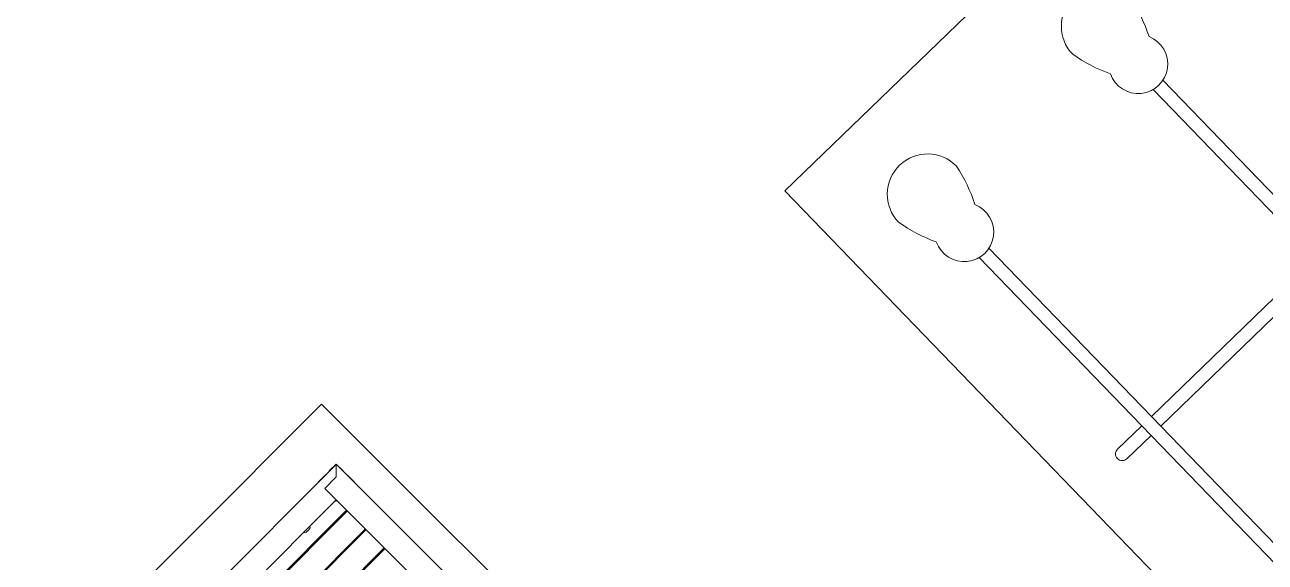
# Model space of a CAD drawing. Header units: metres. Extents: x 859577 to 860336, y 1645916 to 1646650.
# Drawn here: x 859961.124 to 859965.738, y 1646438.328 to 1646440.326 of the extents above; entities that cross this region are included whole.
import ezdxf

# ---------------------------------------------------------------- set-up
doc = ezdxf.new("R2010")
doc.units = ezdxf.units.M
doc.layers.add('A-ACCESORIOS', color=30, linetype='Continuous', lineweight=20)
doc.layers.add('PISO', color=31, linetype='Continuous', lineweight=15)

# ---------------------------------------------------------------- blocks, each defined once
blk = doc.blocks.new('vr10-13')
at = {"layer": 'A-ACCESORIOS', "linetype": 'Continuous', "lineweight": 0}
for p, q in [((-0.0499, 1.1651), (-0.0499, 1.2016)), ((-0.0499, 1.2016), (-0.0134, 1.2016)), ((-0.0409, 1.2006), (0.8361, 1.2006)), ((0.0086, 1.2016), (0.0451, 1.2016)), ((0.0451, 1.2016), (0.0451, 1.2006)), ((-0.0489, 1.1926), (-0.0489, 0.3156)), ((-0.0159, 1.1676), (-0.0466, 1.1983)), ((-0.0159, 1.1676), (-0.0466, 1.1983)), ((-0.0159, 1.1676), (-0.0159, 1.1076)), ((-0.0159, 1.1076), (-0.0159, 1.1676)), ((-0.0499, 1.1066), (-0.0499, 1.1431)), ((-0.0159, 1.1076), (0.0441, 1.1076)), ((0.8111, 1.1076), (-0.0159, 1.1076)), ((0.0441, 0.4006), (0.0441, 1.1076)), ((0.0451, 1.1076), (0.0451, 1.1066)), ((0.0466, 1.1041), (0.0466, 1.1076)), ((0.0476, 1.1076), (0.0476, 1.1041)), ((0.0986, 1.1076), (0.0986, 0.4006)), ((0.1026, 1.1076), (0.1026, 0.4006)), ((0.1976, 1.1076), (0.1976, 0.4006)), ((0.2016, 1.1076), (0.2016, 0.4006)), ((0.2966, 1.1076), (0.2966, 0.4006)), ((0.3006, 1.1076), (0.3006, 0.4006)), ((-0.0489, 1.1066), (-0.0499, 1.1066)), ((0.0451, 1.1066), (0.0441, 1.1066)), ((0.0476, 1.1041), (0.0441, 1.1041)), ((0.1026, 1.0997), (0.0986, 1.0997)), ((0.2016, 1.0997), (0.1976, 1.0997)), ((0.3006, 1.0997), (0.2966, 1.0997)), ((0.0507, 0.9557), (0.0507, 0.9492)), ((0.0507, 0.9492), (0.0507, 0.9483))]:
    blk.add_line(p, q, dxfattribs=at)
for centre, radius, start, end in [((-0.0409, 1.1926), 0.008, 90, 135), ((-0.0134, 1.1936), 0.008, 61.045, 90), ((0.0086, 1.1936), 0.008, 90, 118.955), ((-0.0419, 1.1651), 0.008, 180, 208.955), ((-0.0409, 1.1926), 0.008, 135, 180), ((-0.0419, 1.1431), 0.008, 151.045, 180), ((0.0436, 0.9612), 0.0068, 6.7563, 85.7833), ((0.0436, 0.9428), 0.0068, 274.2167, 353.2437), ((-0.003, 0.9557), 0.0537, 0, 6.7563), ((-0.003, 0.9483), 0.0537, 353.2437, 0)]:
    blk.add_arc(centre, radius, start, end, dxfattribs=at)
blk = doc.blocks.new('A$C7D6054D0')
for points in [[(0, 0.95), (0, 1.125, 0.414214), (-0.025, 1.15), (-0.025, 1.15, 0.414214), (-0.05, 1.125), (-0.05, 0.95)], [(-0.05, -0.95), (-0.05, -1.075, 0.414214), (-0.025, -1.1), (-0.025, -1.1, 0.414214), (0, -1.075), (0, -0.95)]]:
    blk.add_lwpolyline(points, format="xyb")
for points in [[(0.8198, 0.95), (-0.9199, 0.95)], [(-0.9199, 0.9), (0.8198, 0.9)], [(-0.05, 0.9), (-0.05, 0)], [(0, 0), (0, 0.9)], [(0.8198, 0), (-0.9199, 0)], [(-0.9199, -0.05), (0.8198, -0.05)], [(-0.05, -0.05), (-0.05, -0.9)], [(0, -0.9), (0, -0.05)], [(0.8198, -0.9), (-0.9199, -0.9)], [(-0.9199, -0.95), (0.8198, -0.95)]]:
    blk.add_lwpolyline(points)
for points in [[(1.2723, 0.925), (1.2723, 0.925)], [(1.2723, -0.025), (1.2723, -0.025)], [(1.2723, -0.925), (1.2723, -0.925)]]:
    blk.add_lwpolyline(points, close=True)
for centre, radius, start, end in [((-1.2223, 0.925), 0.15, 90, 270), ((-1.3381, 0.4777), 0.6084, 64.0989, 79.0312), ((1.2381, 0.4777), 0.6084, 100.9688, 115.9011), ((1.1223, 0.925), 0.15, 270, 90), ((-1.0268, 0.925), 0.1099, 245.5368, 114.4632), ((0.9268, 0.925), 0.1099, 65.5368, 294.4632), ((-1.3381, 1.3723), 0.6084, 280.9688, 295.9011), ((1.2381, 1.3723), 0.6084, 244.0989, 259.0312), ((-1.2223, -0.025), 0.15, 90, 270), ((-1.3381, -0.4723), 0.6084, 64.0989, 79.0312), ((1.2381, -0.4723), 0.6084, 100.9688, 115.9011), ((1.1223, -0.025), 0.15, 270, 90), ((-1.0268, -0.025), 0.1099, 245.5368, 114.4632), ((0.9268, -0.025), 0.1099, 65.5368, 294.4632), ((-1.3381, 0.4223), 0.6084, 280.9688, 295.9011), ((1.2381, 0.4223), 0.6084, 244.0989, 259.0312), ((-1.2223, -0.925), 0.15, 90, 270), ((-1.3381, -1.3723), 0.6084, 64.0989, 79.0312), ((1.2381, -1.3723), 0.6084, 100.9688, 115.9011), ((1.1223, -0.925), 0.15, 270, 90), ((-1.0268, -0.925), 0.1099, 245.5368, 114.4632), ((0.9268, -0.925), 0.1099, 65.5368, 294.4632), ((-1.3381, -0.4777), 0.6084, 280.9688, 295.9011), ((1.2381, -0.4777), 0.6084, 244.0989, 259.0312)]:
    blk.add_arc(centre, radius, start, end)
blk = doc.blocks.new('A$C767F590D')
at = {"rotation": 90}
blk.add_blockref('A$C7D6054D0', (1.15, 1.3723), dxfattribs=at)

msp = doc.modelspace()

# ---------------------------------------------------------------- linework, layer by layer
at = {"layer": 'PISO'}
for points in [[(859965.80467, 1646441.49868), (859967.94539, 1646439.28187), (859966.09163, 1646437.49174), (859963.95091, 1646439.70855)], [(859962.22773, 1646438.91519), (859965.31373, 1646435.83316), (859963.83078, 1646434.3483), (859960.74478, 1646437.43032)]]:
    msp.add_lwpolyline(points, close=True, dxfattribs=at)

# ---------------------------------------------------------------- block references
at = {"layer": 'A-ACCESORIOS'}
for name, p, rotation in [('A$C767F590D', (859965.87072, 1646441.24534), 223.9995866702005), ('vr10-13', (859961.46879, 1646437.80741), 315.0369750842425)]:
    msp.add_blockref(name, p, dxfattribs=dict(at, rotation=rotation))

doc.saveas('drawing.dxf')
